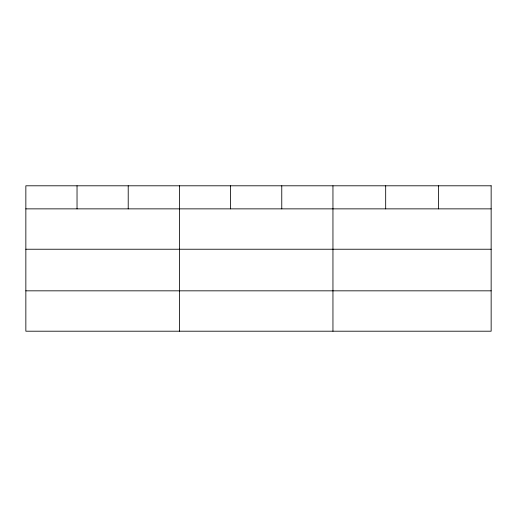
<?xml version="1.0" encoding="UTF-8"?>
<svg xmlns="http://www.w3.org/2000/svg" width="517" height="517" viewBox="0 0 517 517"><rect width="100%" height="100%" fill="white"/><g stroke="black" fill="none" stroke-linecap="round" stroke-linejoin="round"><path stroke-width="0.78" d="M25.85 208.862L491.15 208.862M25.85 249.233L491.15 249.233M25.85 290.832L491.15 290.832M438.416 185.797L438.416 208.862M385.682 185.797L385.682 208.862M332.948 185.797L332.948 331.203M281.765 185.797L281.765 208.862M230.582 185.797L230.582 208.862M179.399 185.797L179.399 331.203M128.216 185.797L128.216 208.862M77.033 185.797L77.033 208.862M491.15 185.797L25.85 185.797L25.85 331.203L491.15 331.203L491.15 185.797"/></g></svg>
